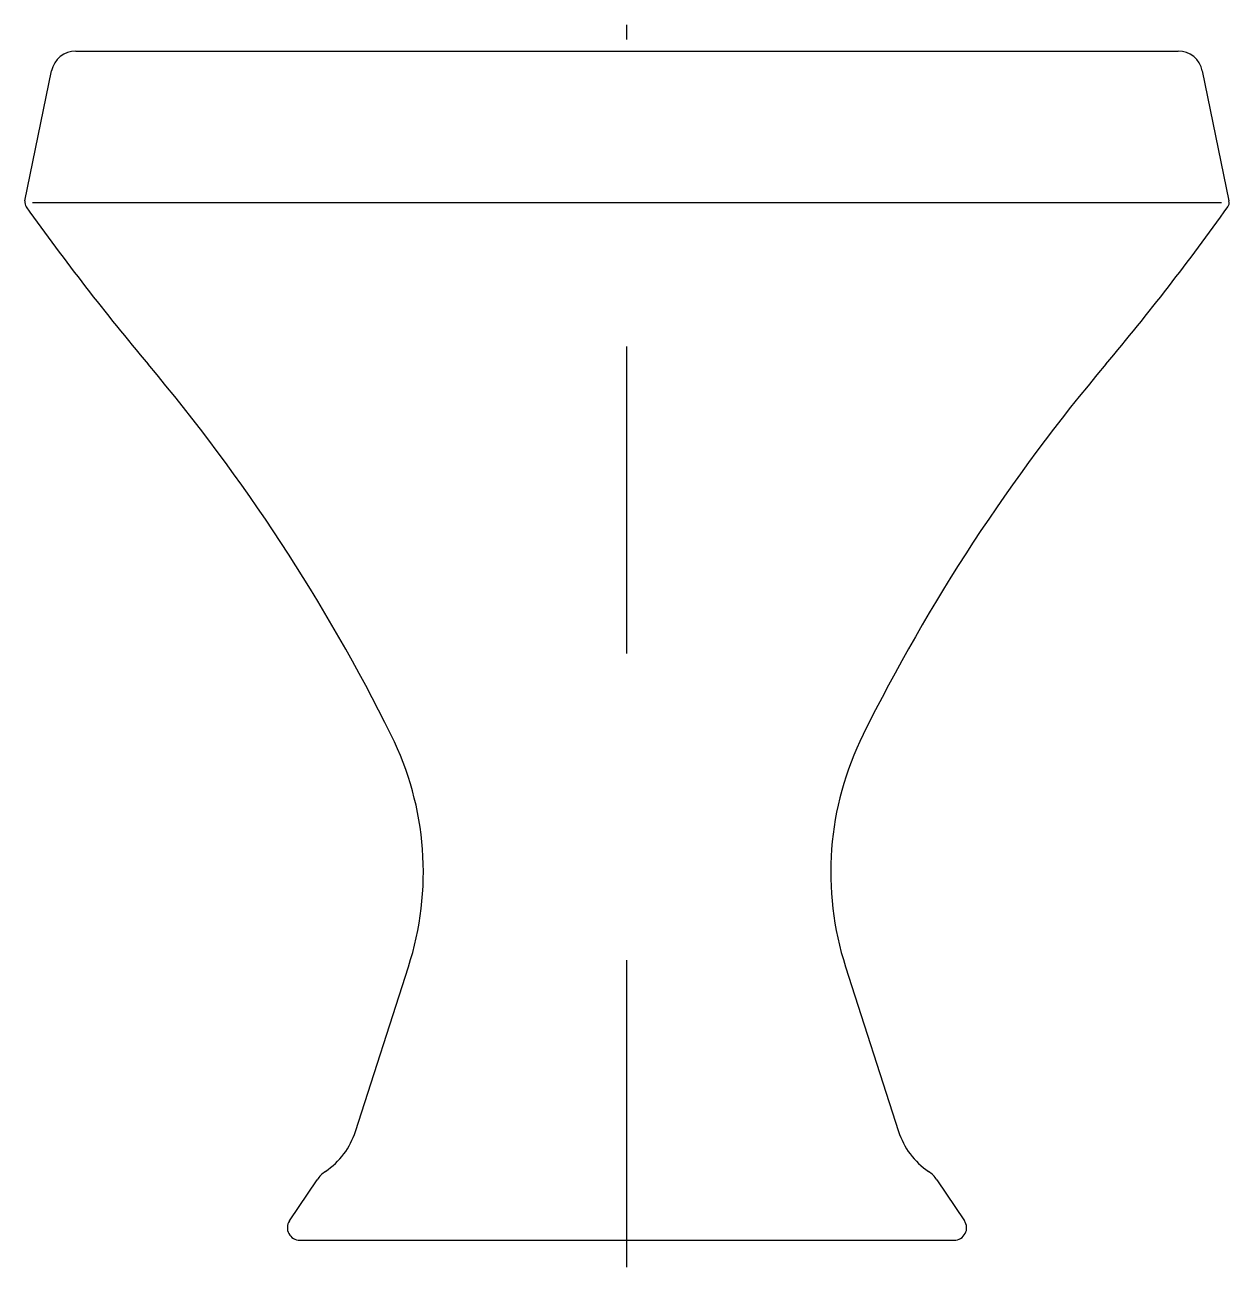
# Model space of a CAD drawing. Extents: x -984.709 to -984.316, y 854.377 to 854.781.
import ezdxf

# ---------------------------------------------------------------- set-up
doc = ezdxf.new("R2010")
doc.units = 0
doc.header["$LTSCALE"] = 0.2
doc.header["$MEASUREMENT"] = 0
doc.linetypes.add('AXES', pattern=[0.54, 0.3, -0.08, 0.08, -0.08])
doc.linetypes.add('CONTINU', pattern=[0])
doc.layers.get('0').update_dxf_attribs({"linetype": 'CONTINUOUS'})
doc.layers.add('DECA_EIXOS', color=5, linetype='AXES')

msp = doc.modelspace()

# ---------------------------------------------------------------- linework, layer by layer
at = {"linetype": 'CONTINU'}
for points in [[(-984.69199, 854.77277, 0.356143), (-984.69988, 854.76633)], [(-984.32484, 854.76633, 0.356149), (-984.33273, 854.77277)], [(-984.70857, 854.72393, 0.20833), (-984.70816, 854.72198)], [(-984.31655, 854.72199, 0.208336), (-984.31615, 854.72393)], [(-984.70816, 854.72198, 0.020157), (-984.6684, 854.67071)], [(-984.35632, 854.6707, 0.020162), (-984.31655, 854.72199)], [(-984.58923, 854.54989, 0.060019), (-984.6684, 854.67071)], [(-984.35632, 854.6707, 0.060019), (-984.43541, 854.55003)], [(-984.5836, 854.47436, 0.195973), (-984.58923, 854.54989)], [(-984.43541, 854.55003, 0.195733), (-984.44112, 854.47436)], [(-984.61064, 854.40768, 0.167025), (-984.60085, 854.42076)], [(-984.42387, 854.42076, 0.167022), (-984.41407, 854.40767)], [(-984.61064, 854.40768, 0.095585), (-984.61333, 854.40498)], [(-984.41139, 854.40498, 0.095174), (-984.41407, 854.40767)], [(-984.62237, 854.39159, 0.601049), (-984.61903, 854.38531)], [(-984.40569, 854.38531, 0.603536), (-984.40237, 854.39161)]]:
    msp.add_lwpolyline(points, format="xyb", dxfattribs=at)
for points in [[(-984.69199, 854.77277), (-984.33273, 854.77277)], [(-984.70857, 854.72393), (-984.69988, 854.76633)], [(-984.32484, 854.76633), (-984.31615, 854.72393)], [(-984.7061, 854.72343), (-984.31861, 854.72343)], [(-984.60085, 854.42076), (-984.5836, 854.47436)], [(-984.44112, 854.47436), (-984.42387, 854.42076)], [(-984.62237, 854.39159), (-984.61333, 854.40498)], [(-984.41139, 854.40498), (-984.40237, 854.39161)], [(-984.61903, 854.38531), (-984.40569, 854.38531)]]:
    msp.add_lwpolyline(points, dxfattribs=at)
at = {"layer": 'DECA_EIXOS'}
msp.add_lwpolyline([(-984.51236, 854.37651), (-984.51236, 854.78132)], dxfattribs=at)

doc.saveas('drawing.dxf')
